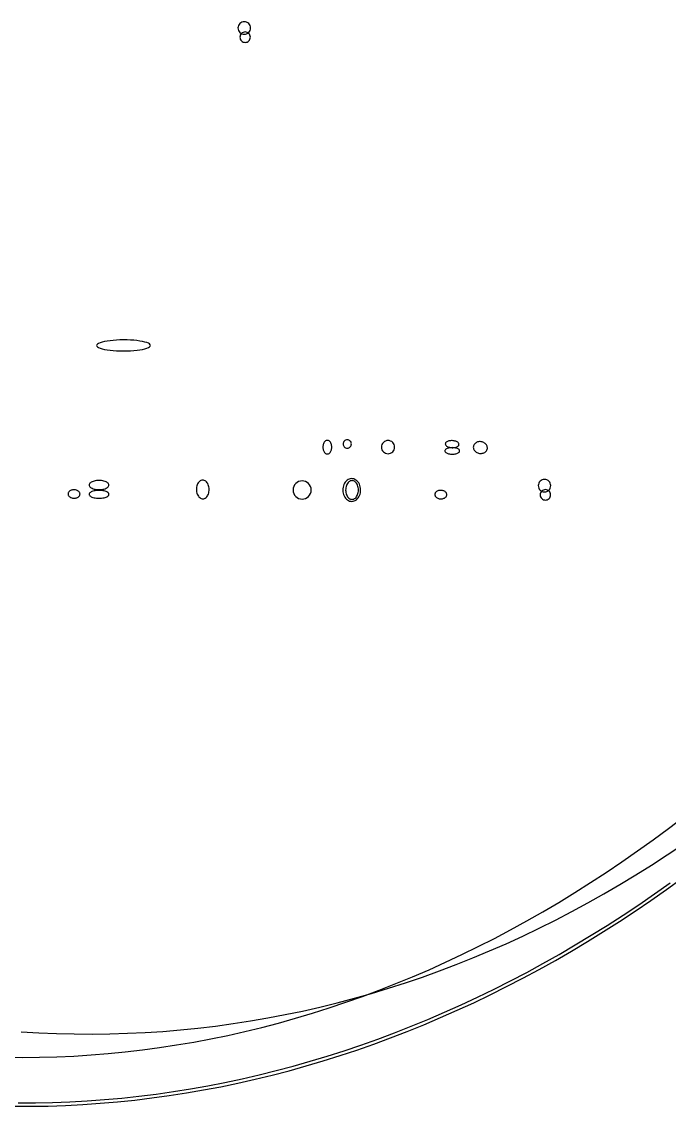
# Model space of a CAD drawing. Extents: x -1 to 217, y -22 to 302.
# Drawn here: x 107.8 to 155.2, y -22.3 to 57 of the extents above; entities that cross this region are included whole.
import ezdxf

# ---------------------------------------------------------------- set-up
doc = ezdxf.new("R2010")
doc.units = 0

msp = doc.modelspace()

# ---------------------------------------------------------------- linework, layer by layer
at = {"layer": 'CIRCLES'}
for p, q in [((123.672, 56.647), (123.663, 56.557)), ((123.663, 56.557), (123.672, 56.468)), ((123.698, 56.733), (123.672, 56.647)), ((123.672, 56.468), (123.698, 56.382)), ((123.741, 56.812), (123.698, 56.733)), ((123.698, 56.382), (123.741, 56.303)), ((123.798, 56.881), (123.741, 56.812)), ((123.867, 56.938), (123.798, 56.881)), ((123.946, 56.98), (123.867, 56.938)), ((124.032, 57.006), (123.946, 56.98)), ((124.121, 57.015), (124.032, 57.006)), ((124.211, 57.006), (124.121, 57.015)), ((124.297, 56.98), (124.211, 57.006)), ((124.376, 56.938), (124.297, 56.98)), ((124.445, 56.881), (124.376, 56.938)), ((124.502, 56.812), (124.445, 56.881)), ((124.544, 56.733), (124.502, 56.812)), ((124.502, 56.303), (124.544, 56.382)), ((124.57, 56.647), (124.544, 56.733)), ((124.544, 56.382), (124.57, 56.468)), ((124.579, 56.557), (124.57, 56.647)), ((124.57, 56.468), (124.579, 56.557)), ((123.741, 56.303), (123.798, 56.234)), ((123.798, 56.234), (123.867, 56.177)), ((123.811, 55.954), (123.803, 55.88)), ((123.803, 55.88), (123.811, 55.806)), ((123.832, 56.026), (123.811, 55.954)), ((123.811, 55.806), (123.832, 55.734)), ((123.868, 56.092), (123.832, 56.026)), ((123.832, 55.734), (123.868, 55.668)), ((123.867, 56.177), (123.946, 56.134)), ((123.915, 56.15), (123.868, 56.092)), ((123.868, 55.668), (123.915, 55.61)), ((123.973, 56.197), (123.915, 56.15)), ((123.915, 55.61), (123.973, 55.563)), ((123.946, 56.134), (124.032, 56.108)), ((124.039, 56.233), (123.973, 56.197)), ((123.973, 55.563), (124.039, 55.527)), ((124.032, 56.108), (124.121, 56.099)), ((124.11, 56.254), (124.039, 56.233)), ((124.185, 56.262), (124.11, 56.254)), ((124.121, 56.099), (124.211, 56.108)), ((124.259, 56.254), (124.185, 56.262)), ((124.211, 56.108), (124.297, 56.134)), ((124.331, 56.233), (124.259, 56.254)), ((124.297, 56.134), (124.376, 56.177)), ((124.397, 56.197), (124.331, 56.233)), ((124.331, 55.527), (124.397, 55.563)), ((124.376, 56.177), (124.445, 56.234)), ((124.455, 56.15), (124.397, 56.197)), ((124.397, 55.563), (124.455, 55.61)), ((124.445, 56.234), (124.502, 56.303)), ((124.502, 56.092), (124.455, 56.15)), ((124.455, 55.61), (124.502, 55.668)), ((124.537, 56.026), (124.502, 56.092)), ((124.502, 55.668), (124.537, 55.734)), ((124.559, 55.954), (124.537, 56.026)), ((124.537, 55.734), (124.559, 55.806)), ((124.566, 55.88), (124.559, 55.954)), ((124.559, 55.806), (124.566, 55.88)), ((124.039, 55.527), (124.11, 55.506)), ((124.11, 55.506), (124.185, 55.498)), ((124.185, 55.498), (124.259, 55.506)), ((124.259, 55.506), (124.331, 55.527)), ((131.375, 26.236), (131.357, 26.179)), ((131.403, 26.289), (131.375, 26.236)), ((131.441, 26.336), (131.403, 26.289)), ((131.487, 26.373), (131.441, 26.336)), ((131.54, 26.402), (131.487, 26.373)), ((131.597, 26.419), (131.54, 26.402)), ((131.657, 26.425), (131.597, 26.419)), ((131.716, 26.419), (131.657, 26.425)), ((131.773, 26.402), (131.716, 26.419)), ((131.826, 26.373), (131.773, 26.402)), ((131.873, 26.336), (131.826, 26.373)), ((131.91, 26.289), (131.873, 26.336)), ((131.939, 26.236), (131.91, 26.289)), ((131.956, 26.179), (131.939, 26.236)), ((134.299, 26.229), (134.239, 26.156)), ((134.372, 26.289), (134.299, 26.229)), ((134.456, 26.334), (134.372, 26.289)), ((134.547, 26.361), (134.456, 26.334)), ((134.641, 26.37), (134.547, 26.361)), ((134.736, 26.361), (134.641, 26.37)), ((134.826, 26.334), (134.736, 26.361)), ((134.91, 26.289), (134.826, 26.334)), ((134.983, 26.229), (134.91, 26.289)), ((135.043, 26.156), (134.983, 26.229)), ((131.357, 26.179), (131.351, 26.12)), ((131.351, 26.12), (131.357, 26.06)), ((131.357, 26.06), (131.375, 26.003)), ((131.375, 26.003), (131.403, 25.95)), ((131.403, 25.95), (131.441, 25.904)), ((131.441, 25.904), (131.487, 25.866)), ((131.487, 25.866), (131.54, 25.838)), ((131.54, 25.838), (131.597, 25.82)), ((131.597, 25.82), (131.657, 25.814)), ((131.657, 25.814), (131.716, 25.82)), ((131.716, 25.82), (131.773, 25.838)), ((131.773, 25.838), (131.826, 25.866)), ((131.826, 25.866), (131.873, 25.904)), ((131.873, 25.904), (131.91, 25.95)), ((131.91, 25.95), (131.939, 26.003)), ((131.939, 26.003), (131.956, 26.06)), ((131.962, 26.12), (131.956, 26.179)), ((131.956, 26.06), (131.962, 26.12)), ((134.167, 25.981), (134.158, 25.887)), ((134.158, 25.887), (134.167, 25.792)), ((134.194, 26.072), (134.167, 25.981)), ((134.167, 25.792), (134.194, 25.702)), ((134.239, 26.156), (134.194, 26.072)), ((134.194, 25.702), (134.239, 25.618)), ((134.239, 25.618), (134.299, 25.545)), ((134.299, 25.545), (134.372, 25.485)), ((134.372, 25.485), (134.456, 25.44)), ((134.456, 25.44), (134.547, 25.413)), ((134.547, 25.413), (134.641, 25.403)), ((134.641, 25.403), (134.736, 25.413)), ((134.736, 25.413), (134.826, 25.44)), ((134.826, 25.44), (134.91, 25.485)), ((134.91, 25.485), (134.983, 25.545)), ((134.983, 25.545), (135.043, 25.618)), ((135.088, 26.072), (135.043, 26.156)), ((135.043, 25.618), (135.088, 25.702)), ((135.115, 25.981), (135.088, 26.072)), ((135.088, 25.702), (135.115, 25.792)), ((135.125, 25.887), (135.115, 25.981)), ((135.115, 25.792), (135.125, 25.887)), ((127.802, 23.123), (127.741, 23.008)), ((127.885, 23.224), (127.802, 23.123)), ((127.986, 23.307), (127.885, 23.224)), ((128.1, 23.368), (127.986, 23.307)), ((128.225, 23.406), (128.1, 23.368)), ((128.355, 23.418), (128.225, 23.406)), ((128.484, 23.406), (128.355, 23.418)), ((128.609, 23.368), (128.484, 23.406)), ((128.724, 23.307), (128.609, 23.368)), ((128.824, 23.224), (128.724, 23.307)), ((128.907, 23.123), (128.824, 23.224)), ((128.968, 23.008), (128.907, 23.123)), ((145.643, 23.161), (145.634, 23.072)), ((145.634, 23.072), (145.643, 22.982)), ((145.669, 23.247), (145.643, 23.161)), ((145.712, 23.326), (145.669, 23.247)), ((145.769, 23.395), (145.712, 23.326)), ((145.838, 23.452), (145.769, 23.395)), ((145.917, 23.495), (145.838, 23.452)), ((146.003, 23.521), (145.917, 23.495)), ((146.092, 23.53), (146.003, 23.521)), ((146.182, 23.521), (146.092, 23.53)), ((146.268, 23.495), (146.182, 23.521)), ((146.347, 23.452), (146.268, 23.495)), ((146.416, 23.395), (146.347, 23.452)), ((146.473, 23.326), (146.416, 23.395)), ((146.515, 23.247), (146.473, 23.326)), ((146.541, 23.161), (146.515, 23.247)), ((146.55, 23.072), (146.541, 23.161)), ((146.541, 22.982), (146.55, 23.072)), ((127.703, 22.884), (127.69, 22.754)), ((127.69, 22.754), (127.703, 22.625)), ((127.741, 23.008), (127.703, 22.884)), ((127.703, 22.625), (127.741, 22.5)), ((127.741, 22.5), (127.802, 22.385)), ((127.802, 22.385), (127.885, 22.284)), ((127.885, 22.284), (127.986, 22.202)), ((128.724, 22.202), (128.824, 22.284)), ((128.824, 22.284), (128.907, 22.385)), ((128.907, 22.385), (128.968, 22.5)), ((129.006, 22.884), (128.968, 23.008)), ((128.968, 22.5), (129.006, 22.625)), ((129.019, 22.754), (129.006, 22.884)), ((129.006, 22.625), (129.019, 22.754)), ((145.643, 22.982), (145.669, 22.896)), ((145.669, 22.896), (145.712, 22.817)), ((145.712, 22.817), (145.769, 22.748)), ((145.769, 22.748), (145.838, 22.691)), ((145.782, 22.469), (145.774, 22.394)), ((145.774, 22.394), (145.782, 22.32)), ((145.803, 22.54), (145.782, 22.469)), ((145.782, 22.32), (145.803, 22.248)), ((145.839, 22.606), (145.803, 22.54)), ((145.803, 22.248), (145.839, 22.182)), ((145.838, 22.691), (145.917, 22.649)), ((145.886, 22.664), (145.839, 22.606)), ((145.944, 22.712), (145.886, 22.664)), ((145.917, 22.649), (146.003, 22.623)), ((146.01, 22.747), (145.944, 22.712)), ((146.003, 22.623), (146.092, 22.614)), ((146.081, 22.769), (146.01, 22.747)), ((146.156, 22.776), (146.081, 22.769)), ((146.092, 22.614), (146.182, 22.623)), ((146.23, 22.769), (146.156, 22.776)), ((146.182, 22.623), (146.268, 22.649)), ((146.302, 22.747), (146.23, 22.769)), ((146.268, 22.649), (146.347, 22.691)), ((146.368, 22.712), (146.302, 22.747)), ((146.347, 22.691), (146.416, 22.748)), ((146.426, 22.664), (146.368, 22.712)), ((146.416, 22.748), (146.473, 22.817)), ((146.473, 22.606), (146.426, 22.664)), ((146.473, 22.817), (146.515, 22.896)), ((146.508, 22.54), (146.473, 22.606)), ((146.473, 22.182), (146.508, 22.248)), ((146.53, 22.469), (146.508, 22.54)), ((146.508, 22.248), (146.53, 22.32)), ((146.515, 22.896), (146.541, 22.982)), ((146.537, 22.394), (146.53, 22.469)), ((146.53, 22.32), (146.537, 22.394)), ((127.986, 22.202), (128.1, 22.14)), ((128.1, 22.14), (128.225, 22.103)), ((128.225, 22.103), (128.355, 22.09)), ((128.355, 22.09), (128.484, 22.103)), ((128.484, 22.103), (128.609, 22.14)), ((128.609, 22.14), (128.724, 22.202)), ((145.839, 22.182), (145.886, 22.125)), ((145.886, 22.125), (145.944, 22.077)), ((145.944, 22.077), (146.01, 22.042)), ((146.01, 22.042), (146.081, 22.02)), ((146.081, 22.02), (146.156, 22.013)), ((146.156, 22.013), (146.23, 22.02)), ((146.23, 22.02), (146.302, 22.042)), ((146.302, 22.042), (146.368, 22.077)), ((146.368, 22.077), (146.426, 22.125)), ((146.426, 22.125), (146.473, 22.182))]:
    msp.add_line(p, q, dxfattribs=at)
at = {"layer": 'ELLIPSES'}
for p, q in [((113.328, 33.376), (113.312, 33.324)), ((113.379, 33.428), (113.328, 33.376)), ((113.462, 33.479), (113.379, 33.428)), ((113.576, 33.526), (113.462, 33.479)), ((113.719, 33.571), (113.576, 33.526)), ((113.889, 33.611), (113.719, 33.571)), ((114.083, 33.646), (113.889, 33.611)), ((114.298, 33.676), (114.083, 33.646)), ((114.53, 33.7), (114.298, 33.676)), ((114.774, 33.717), (114.53, 33.7)), ((115.027, 33.728), (114.774, 33.717)), ((115.285, 33.732), (115.027, 33.728)), ((115.543, 33.729), (115.285, 33.732)), ((115.796, 33.719), (115.543, 33.729)), ((116.041, 33.702), (115.796, 33.719)), ((116.272, 33.679), (116.041, 33.702)), ((116.487, 33.65), (116.272, 33.679)), ((116.681, 33.616), (116.487, 33.65)), ((116.852, 33.576), (116.681, 33.616)), ((116.995, 33.532), (116.852, 33.576)), ((117.11, 33.485), (116.995, 33.532)), ((117.193, 33.435), (117.11, 33.485)), ((117.243, 33.383), (117.193, 33.435)), ((117.26, 33.33), (117.243, 33.383)), ((117.243, 33.277), (117.26, 33.33)), ((113.312, 33.324), (113.329, 33.271)), ((113.329, 33.271), (113.379, 33.219)), ((113.379, 33.219), (113.462, 33.169)), ((113.462, 33.169), (113.576, 33.121)), ((113.576, 33.121), (113.72, 33.078)), ((113.72, 33.078), (113.89, 33.038)), ((113.89, 33.038), (114.084, 33.004)), ((114.084, 33.004), (114.299, 32.974)), ((114.299, 32.974), (114.531, 32.951)), ((114.531, 32.951), (114.775, 32.935)), ((114.775, 32.935), (115.029, 32.925)), ((115.029, 32.925), (115.286, 32.922)), ((115.286, 32.922), (115.544, 32.926)), ((115.544, 32.926), (115.797, 32.937)), ((115.797, 32.937), (116.042, 32.954)), ((116.042, 32.954), (116.274, 32.978)), ((116.274, 32.978), (116.488, 33.008)), ((116.488, 33.008), (116.682, 33.043)), ((116.682, 33.043), (116.853, 33.083)), ((116.853, 33.083), (116.996, 33.127)), ((116.996, 33.127), (117.11, 33.175)), ((117.11, 33.175), (117.193, 33.225)), ((117.193, 33.225), (117.243, 33.277)), ((129.94, 26.19), (129.916, 26.136)), ((129.968, 26.239), (129.94, 26.19)), ((130, 26.281), (129.968, 26.239)), ((130.036, 26.318), (130, 26.281)), ((130.074, 26.346), (130.036, 26.318)), ((130.115, 26.367), (130.074, 26.346)), ((130.157, 26.38), (130.115, 26.367)), ((130.199, 26.384), (130.157, 26.38)), ((130.242, 26.38), (130.199, 26.384)), ((130.284, 26.367), (130.242, 26.38)), ((130.325, 26.346), (130.284, 26.367)), ((130.363, 26.318), (130.325, 26.346)), ((130.399, 26.281), (130.363, 26.318)), ((130.431, 26.239), (130.399, 26.281)), ((130.459, 26.19), (130.431, 26.239)), ((130.483, 26.136), (130.459, 26.19)), ((138.853, 26.191), (138.839, 26.159)), ((138.875, 26.222), (138.853, 26.191)), ((138.905, 26.251), (138.875, 26.222)), ((138.943, 26.278), (138.905, 26.251)), ((138.987, 26.301), (138.943, 26.278)), ((139.037, 26.321), (138.987, 26.301)), ((139.092, 26.338), (139.037, 26.321)), ((139.152, 26.35), (139.092, 26.338)), ((139.214, 26.359), (139.152, 26.35)), ((139.278, 26.362), (139.214, 26.359)), ((139.344, 26.362), (139.278, 26.362)), ((139.409, 26.357), (139.344, 26.362)), ((139.473, 26.348), (139.409, 26.357)), ((139.535, 26.335), (139.473, 26.348)), ((139.593, 26.317), (139.535, 26.335)), ((139.646, 26.296), (139.593, 26.317)), ((139.695, 26.272), (139.646, 26.296)), ((139.737, 26.245), (139.695, 26.272)), ((139.772, 26.216), (139.737, 26.245)), ((139.8, 26.184), (139.772, 26.216)), ((141.08, 26.211), (141.03, 26.176)), ((141.136, 26.24), (141.08, 26.211)), ((141.196, 26.263), (141.136, 26.24)), ((141.259, 26.279), (141.196, 26.263)), ((141.325, 26.288), (141.259, 26.279)), ((141.392, 26.289), (141.325, 26.288)), ((141.46, 26.283), (141.392, 26.289)), ((141.526, 26.269), (141.46, 26.283)), ((141.59, 26.249), (141.526, 26.269)), ((141.65, 26.221), (141.59, 26.249)), ((141.707, 26.188), (141.65, 26.221)), ((141.758, 26.149), (141.707, 26.188)), ((129.875, 25.952), (129.872, 25.887)), ((129.872, 25.887), (129.875, 25.822)), ((129.883, 26.016), (129.875, 25.952)), ((129.875, 25.822), (129.883, 25.758)), ((129.897, 26.077), (129.883, 26.016)), ((129.883, 25.758), (129.897, 25.696)), ((129.916, 26.136), (129.897, 26.077)), ((129.897, 25.696), (129.916, 25.638)), ((129.916, 25.638), (129.94, 25.584)), ((129.94, 25.584), (129.968, 25.535)), ((129.968, 25.535), (130, 25.492)), ((130, 25.492), (130.036, 25.456)), ((130.036, 25.456), (130.074, 25.427)), ((130.074, 25.427), (130.115, 25.406)), ((130.115, 25.406), (130.157, 25.394)), ((130.242, 25.394), (130.284, 25.406)), ((130.284, 25.406), (130.325, 25.427)), ((130.325, 25.427), (130.363, 25.456)), ((130.363, 25.456), (130.399, 25.492)), ((130.399, 25.492), (130.431, 25.535)), ((130.431, 25.535), (130.459, 25.584)), ((130.459, 25.584), (130.483, 25.638)), ((130.502, 26.077), (130.483, 26.136)), ((130.483, 25.638), (130.502, 25.696)), ((130.516, 26.016), (130.502, 26.077)), ((130.502, 25.696), (130.516, 25.758)), ((130.524, 25.952), (130.516, 26.016)), ((130.516, 25.758), (130.524, 25.822)), ((130.527, 25.887), (130.524, 25.952)), ((130.524, 25.822), (130.527, 25.887)), ((138.808, 25.643), (138.803, 25.612)), ((138.803, 25.612), (138.808, 25.581)), ((138.821, 25.673), (138.808, 25.643)), ((138.808, 25.581), (138.821, 25.55)), ((138.844, 25.703), (138.821, 25.673)), ((138.821, 25.55), (138.844, 25.52)), ((138.839, 26.159), (138.833, 26.126)), ((138.833, 26.126), (138.836, 26.092)), ((138.836, 26.092), (138.847, 26.059)), ((138.875, 25.731), (138.844, 25.703)), ((138.844, 25.52), (138.875, 25.492)), ((138.847, 26.059), (138.867, 26.026)), ((138.867, 26.026), (138.895, 25.995)), ((138.914, 25.757), (138.875, 25.731)), ((138.875, 25.492), (138.914, 25.466)), ((138.895, 25.995), (138.93, 25.965)), ((138.96, 25.78), (138.914, 25.757)), ((138.914, 25.466), (138.96, 25.443)), ((138.93, 25.965), (138.972, 25.938)), ((139.013, 25.801), (138.96, 25.78)), ((138.96, 25.443), (139.013, 25.422)), ((138.972, 25.938), (139.02, 25.914)), ((139.072, 25.818), (139.013, 25.801)), ((139.013, 25.422), (139.072, 25.405)), ((139.02, 25.914), (139.074, 25.893)), ((139.135, 25.832), (139.072, 25.818)), ((139.072, 25.405), (139.135, 25.391)), ((139.074, 25.893), (139.132, 25.876)), ((139.132, 25.876), (139.194, 25.862)), ((139.201, 25.842), (139.135, 25.832)), ((139.194, 25.862), (139.258, 25.853)), ((139.27, 25.848), (139.201, 25.842)), ((139.258, 25.853), (139.323, 25.848)), ((139.34, 25.85), (139.27, 25.848)), ((139.323, 25.848), (139.388, 25.848)), ((139.41, 25.848), (139.34, 25.85)), ((139.388, 25.848), (139.453, 25.852)), ((139.479, 25.842), (139.41, 25.848)), ((139.453, 25.852), (139.515, 25.86)), ((139.546, 25.832), (139.479, 25.842)), ((139.515, 25.86), (139.574, 25.872)), ((139.609, 25.818), (139.546, 25.832)), ((139.546, 25.391), (139.609, 25.405)), ((139.574, 25.872), (139.63, 25.889)), ((139.667, 25.801), (139.609, 25.818)), ((139.609, 25.405), (139.667, 25.422)), ((139.63, 25.889), (139.68, 25.909)), ((139.72, 25.78), (139.667, 25.801)), ((139.667, 25.422), (139.72, 25.443)), ((139.68, 25.909), (139.724, 25.932)), ((139.766, 25.757), (139.72, 25.78)), ((139.72, 25.443), (139.766, 25.466)), ((139.724, 25.932), (139.761, 25.959)), ((139.761, 25.959), (139.792, 25.988)), ((139.805, 25.731), (139.766, 25.757)), ((139.766, 25.466), (139.805, 25.492)), ((139.792, 25.988), (139.814, 26.019)), ((139.819, 26.152), (139.8, 26.184)), ((139.836, 25.703), (139.805, 25.731)), ((139.805, 25.492), (139.836, 25.52)), ((139.814, 26.019), (139.828, 26.051)), ((139.831, 26.118), (139.819, 26.152)), ((139.828, 26.051), (139.834, 26.085)), ((139.834, 26.085), (139.831, 26.118)), ((139.859, 25.673), (139.836, 25.703)), ((139.836, 25.52), (139.859, 25.55)), ((139.873, 25.643), (139.859, 25.673)), ((139.859, 25.55), (139.873, 25.581)), ((139.877, 25.612), (139.873, 25.643)), ((139.873, 25.581), (139.877, 25.612)), ((140.886, 25.933), (140.882, 25.876)), ((140.882, 25.876), (140.887, 25.82)), ((140.899, 25.987), (140.886, 25.933)), ((140.887, 25.82), (140.901, 25.764)), ((140.92, 26.04), (140.899, 25.987)), ((140.901, 25.764), (140.923, 25.71)), ((140.949, 26.089), (140.92, 26.04)), ((140.923, 25.71), (140.954, 25.658)), ((140.986, 26.135), (140.949, 26.089)), ((140.954, 25.658), (140.992, 25.61)), ((141.03, 26.176), (140.986, 26.135)), ((140.992, 25.61), (141.037, 25.566)), ((141.037, 25.566), (141.088, 25.527)), ((141.088, 25.527), (141.144, 25.493)), ((141.144, 25.493), (141.205, 25.466)), ((141.205, 25.466), (141.269, 25.446)), ((141.269, 25.446), (141.335, 25.432)), ((141.335, 25.432), (141.402, 25.426)), ((141.402, 25.426), (141.469, 25.427)), ((141.469, 25.427), (141.535, 25.436)), ((141.535, 25.436), (141.599, 25.452)), ((141.599, 25.452), (141.659, 25.474)), ((141.659, 25.474), (141.714, 25.504)), ((141.714, 25.504), (141.765, 25.539)), ((141.803, 26.105), (141.758, 26.149)), ((141.765, 25.539), (141.809, 25.58)), ((141.841, 26.057), (141.803, 26.105)), ((141.809, 25.58), (141.845, 25.625)), ((141.871, 26.005), (141.841, 26.057)), ((141.845, 25.625), (141.875, 25.675)), ((141.893, 25.951), (141.871, 26.005)), ((141.875, 25.675), (141.896, 25.727)), ((141.907, 25.895), (141.893, 25.951)), ((141.896, 25.727), (141.908, 25.782)), ((141.912, 25.838), (141.907, 25.895)), ((141.908, 25.782), (141.912, 25.838)), ((130.157, 25.394), (130.199, 25.389)), ((130.199, 25.389), (130.242, 25.394)), ((139.135, 25.391), (139.201, 25.381)), ((139.201, 25.381), (139.27, 25.375)), ((139.27, 25.375), (139.34, 25.373)), ((139.34, 25.373), (139.41, 25.375)), ((139.41, 25.375), (139.479, 25.381)), ((139.479, 25.381), (139.546, 25.391)), ((112.781, 23.158), (112.775, 23.114)), ((112.775, 23.114), (112.781, 23.07)), ((112.8, 23.201), (112.781, 23.158)), ((112.781, 23.07), (112.8, 23.027)), ((112.83, 23.242), (112.8, 23.201)), ((112.8, 23.027), (112.83, 22.986)), ((112.872, 23.282), (112.83, 23.242)), ((112.924, 23.318), (112.872, 23.282)), ((112.986, 23.351), (112.924, 23.318)), ((113.057, 23.38), (112.986, 23.351)), ((113.135, 23.405), (113.057, 23.38)), ((113.22, 23.424), (113.135, 23.405)), ((113.309, 23.438), (113.22, 23.424)), ((113.402, 23.447), (113.309, 23.438)), ((113.496, 23.449), (113.402, 23.447)), ((113.59, 23.447), (113.496, 23.449)), ((113.682, 23.438), (113.59, 23.447)), ((113.771, 23.424), (113.682, 23.438)), ((113.856, 23.405), (113.771, 23.424)), ((113.934, 23.38), (113.856, 23.405)), ((114.005, 23.351), (113.934, 23.38)), ((114.067, 23.318), (114.005, 23.351)), ((114.12, 23.282), (114.067, 23.318)), ((114.161, 23.242), (114.12, 23.282)), ((114.192, 23.201), (114.161, 23.242)), ((114.161, 22.986), (114.192, 23.027)), ((114.21, 23.158), (114.192, 23.201)), ((114.192, 23.027), (114.21, 23.07)), ((114.216, 23.114), (114.21, 23.158)), ((114.21, 23.07), (114.216, 23.114)), ((120.65, 23.049), (120.632, 22.964)), ((120.676, 23.13), (120.65, 23.049)), ((120.709, 23.205), (120.676, 23.13)), ((120.749, 23.273), (120.709, 23.205)), ((120.794, 23.332), (120.749, 23.273)), ((120.844, 23.383), (120.794, 23.332)), ((120.898, 23.423), (120.844, 23.383)), ((120.955, 23.453), (120.898, 23.423)), ((121.015, 23.471), (120.955, 23.453)), ((121.076, 23.478), (121.015, 23.471)), ((121.137, 23.473), (121.076, 23.478)), ((121.197, 23.456), (121.137, 23.473)), ((121.256, 23.428), (121.197, 23.456)), ((121.311, 23.39), (121.256, 23.428)), ((121.362, 23.34), (121.311, 23.39)), ((121.409, 23.282), (121.362, 23.34)), ((121.451, 23.215), (121.409, 23.282)), ((121.485, 23.141), (121.451, 23.215)), ((121.514, 23.061), (121.485, 23.141)), ((121.534, 22.976), (121.514, 23.061)), ((131.373, 23.058), (131.348, 22.954)), ((131.409, 23.156), (131.373, 23.058)), ((131.455, 23.248), (131.409, 23.156)), ((131.51, 23.331), (131.455, 23.248)), ((131.573, 23.404), (131.51, 23.331)), ((131.598, 23.087), (131.572, 23.006)), ((131.643, 23.466), (131.573, 23.404)), ((131.631, 23.162), (131.598, 23.087)), ((131.671, 23.23), (131.631, 23.162)), ((131.719, 23.515), (131.643, 23.466)), ((131.716, 23.29), (131.671, 23.23)), ((131.766, 23.341), (131.716, 23.29)), ((131.799, 23.552), (131.719, 23.515)), ((131.82, 23.381), (131.766, 23.341)), ((131.883, 23.574), (131.799, 23.552)), ((131.877, 23.411), (131.82, 23.381)), ((131.937, 23.429), (131.877, 23.411)), ((131.968, 23.583), (131.883, 23.574)), ((131.998, 23.436), (131.937, 23.429)), ((132.053, 23.578), (131.968, 23.583)), ((132.059, 23.431), (131.998, 23.436)), ((132.138, 23.558), (132.053, 23.578)), ((132.119, 23.414), (132.059, 23.431)), ((132.178, 23.386), (132.119, 23.414)), ((132.219, 23.524), (132.138, 23.558)), ((132.233, 23.347), (132.178, 23.386)), ((132.297, 23.478), (132.219, 23.524)), ((132.284, 23.298), (132.233, 23.347)), ((132.331, 23.24), (132.284, 23.298)), ((132.369, 23.418), (132.297, 23.478)), ((132.373, 23.173), (132.331, 23.24)), ((132.435, 23.348), (132.369, 23.418)), ((132.407, 23.099), (132.373, 23.173)), ((132.436, 23.019), (132.407, 23.099)), ((132.493, 23.267), (132.435, 23.348)), ((132.456, 22.934), (132.436, 23.019)), ((132.542, 23.177), (132.493, 23.267)), ((132.581, 23.08), (132.542, 23.177)), ((132.611, 22.977), (132.581, 23.08)), ((111.23, 22.502), (111.225, 22.462)), ((111.225, 22.462), (111.229, 22.421)), ((111.229, 22.421), (111.239, 22.381)), ((111.241, 22.542), (111.23, 22.502)), ((111.239, 22.381), (111.257, 22.343)), ((111.26, 22.58), (111.241, 22.542)), ((111.257, 22.343), (111.282, 22.306)), ((111.286, 22.616), (111.26, 22.58)), ((111.282, 22.306), (111.314, 22.272)), ((111.318, 22.65), (111.286, 22.616)), ((111.314, 22.272), (111.352, 22.241)), ((111.357, 22.68), (111.318, 22.65)), ((111.352, 22.241), (111.395, 22.214)), ((111.4, 22.706), (111.357, 22.68)), ((111.449, 22.728), (111.4, 22.706)), ((111.5, 22.745), (111.449, 22.728)), ((111.555, 22.758), (111.5, 22.745)), ((111.612, 22.765), (111.555, 22.758)), ((111.669, 22.767), (111.612, 22.765)), ((111.726, 22.764), (111.669, 22.767)), ((111.783, 22.755), (111.726, 22.764)), ((111.837, 22.741), (111.783, 22.755)), ((111.889, 22.723), (111.837, 22.741)), ((111.936, 22.7), (111.889, 22.723)), ((111.93, 22.207), (111.974, 22.234)), ((111.979, 22.672), (111.936, 22.7)), ((111.974, 22.234), (112.012, 22.264)), ((112.017, 22.641), (111.979, 22.672)), ((112.012, 22.264), (112.045, 22.297)), ((112.048, 22.607), (112.017, 22.641)), ((112.045, 22.297), (112.07, 22.333)), ((112.073, 22.571), (112.048, 22.607)), ((112.07, 22.333), (112.089, 22.371)), ((112.091, 22.532), (112.073, 22.571)), ((112.089, 22.371), (112.101, 22.411)), ((112.102, 22.492), (112.091, 22.532)), ((112.101, 22.411), (112.105, 22.451)), ((112.105, 22.451), (112.102, 22.492)), ((112.773, 22.474), (112.767, 22.437)), ((112.767, 22.437), (112.773, 22.399)), ((112.792, 22.511), (112.773, 22.474)), ((112.773, 22.399), (112.792, 22.363)), ((112.822, 22.546), (112.792, 22.511)), ((112.792, 22.363), (112.822, 22.327)), ((112.864, 22.58), (112.822, 22.546)), ((112.822, 22.327), (112.864, 22.294)), ((112.83, 22.986), (112.872, 22.946)), ((112.917, 22.611), (112.864, 22.58)), ((112.864, 22.294), (112.917, 22.263)), ((112.872, 22.946), (112.924, 22.91)), ((112.98, 22.639), (112.917, 22.611)), ((112.917, 22.263), (112.98, 22.235)), ((112.924, 22.91), (112.986, 22.877)), ((113.052, 22.663), (112.98, 22.639)), ((112.98, 22.235), (113.052, 22.21)), ((112.986, 22.877), (113.057, 22.848)), ((113.131, 22.684), (113.052, 22.663)), ((113.057, 22.848), (113.135, 22.823)), ((113.217, 22.701), (113.131, 22.684)), ((113.135, 22.823), (113.22, 22.804)), ((113.307, 22.713), (113.217, 22.701)), ((113.22, 22.804), (113.309, 22.79)), ((113.401, 22.72), (113.307, 22.713)), ((113.309, 22.79), (113.402, 22.781)), ((113.496, 22.723), (113.401, 22.72)), ((113.402, 22.781), (113.496, 22.779)), ((113.496, 22.779), (113.59, 22.781)), ((113.591, 22.72), (113.496, 22.723)), ((113.59, 22.781), (113.682, 22.79)), ((113.684, 22.713), (113.591, 22.72)), ((113.682, 22.79), (113.771, 22.804)), ((113.775, 22.701), (113.684, 22.713)), ((113.771, 22.804), (113.856, 22.823)), ((113.86, 22.684), (113.775, 22.701)), ((113.856, 22.823), (113.934, 22.848)), ((113.939, 22.663), (113.86, 22.684)), ((113.934, 22.848), (114.005, 22.877)), ((114.011, 22.639), (113.939, 22.663)), ((113.939, 22.21), (114.011, 22.235)), ((114.005, 22.877), (114.067, 22.91)), ((114.074, 22.611), (114.011, 22.639)), ((114.011, 22.235), (114.074, 22.263)), ((114.067, 22.91), (114.12, 22.946)), ((114.127, 22.58), (114.074, 22.611)), ((114.074, 22.263), (114.127, 22.294)), ((114.12, 22.946), (114.161, 22.986)), ((114.169, 22.546), (114.127, 22.58)), ((114.127, 22.294), (114.169, 22.327)), ((114.2, 22.511), (114.169, 22.546)), ((114.169, 22.327), (114.2, 22.363)), ((114.218, 22.474), (114.2, 22.511)), ((114.2, 22.363), (114.218, 22.399)), ((114.224, 22.437), (114.218, 22.474)), ((114.218, 22.399), (114.224, 22.437)), ((120.621, 22.875), (120.618, 22.786)), ((120.618, 22.786), (120.624, 22.696)), ((120.632, 22.964), (120.621, 22.875)), ((120.624, 22.696), (120.637, 22.609)), ((120.637, 22.609), (120.658, 22.524)), ((120.658, 22.524), (120.686, 22.444)), ((120.686, 22.444), (120.721, 22.37)), ((120.721, 22.37), (120.762, 22.303)), ((120.762, 22.303), (120.809, 22.244)), ((120.809, 22.244), (120.86, 22.195)), ((121.328, 22.202), (121.378, 22.252)), ((121.378, 22.252), (121.423, 22.312)), ((121.423, 22.312), (121.462, 22.38)), ((121.462, 22.38), (121.495, 22.455)), ((121.495, 22.455), (121.521, 22.536)), ((121.521, 22.536), (121.539, 22.621)), ((121.548, 22.888), (121.534, 22.976)), ((121.539, 22.621), (121.55, 22.709)), ((121.553, 22.799), (121.548, 22.888)), ((121.55, 22.709), (121.553, 22.799)), ((131.333, 22.847), (131.33, 22.738)), ((131.33, 22.738), (131.337, 22.629)), ((131.348, 22.954), (131.333, 22.847)), ((131.337, 22.629), (131.356, 22.523)), ((131.356, 22.523), (131.385, 22.42)), ((131.385, 22.42), (131.425, 22.323)), ((131.425, 22.323), (131.474, 22.233)), ((131.474, 22.233), (131.532, 22.152)), ((131.543, 22.833), (131.54, 22.744)), ((131.54, 22.744), (131.546, 22.654)), ((131.554, 22.921), (131.543, 22.833)), ((131.546, 22.654), (131.559, 22.566)), ((131.572, 23.006), (131.554, 22.921)), ((131.559, 22.566), (131.58, 22.482)), ((131.58, 22.482), (131.608, 22.402)), ((131.608, 22.402), (131.643, 22.327)), ((131.643, 22.327), (131.684, 22.261)), ((131.684, 22.261), (131.731, 22.202)), ((132.3, 22.21), (132.345, 22.27)), ((132.345, 22.27), (132.384, 22.338)), ((132.384, 22.338), (132.417, 22.413)), ((132.417, 22.413), (132.443, 22.494)), ((132.443, 22.494), (132.461, 22.579)), ((132.47, 22.846), (132.456, 22.934)), ((132.456, 22.169), (132.511, 22.252)), ((132.461, 22.579), (132.472, 22.667)), ((132.475, 22.757), (132.47, 22.846)), ((132.472, 22.667), (132.475, 22.757)), ((132.511, 22.252), (132.557, 22.344)), ((132.557, 22.344), (132.593, 22.442)), ((132.593, 22.442), (132.619, 22.546)), ((132.629, 22.871), (132.611, 22.977)), ((132.619, 22.546), (132.633, 22.653)), ((132.637, 22.762), (132.629, 22.871)), ((132.633, 22.653), (132.637, 22.762)), ((138.069, 22.46), (138.065, 22.42)), ((138.065, 22.42), (138.068, 22.379)), ((138.068, 22.379), (138.079, 22.339)), ((138.081, 22.5), (138.069, 22.46)), ((138.079, 22.339), (138.097, 22.301)), ((138.1, 22.538), (138.081, 22.5)), ((138.097, 22.301), (138.122, 22.264)), ((138.125, 22.574), (138.1, 22.538)), ((138.122, 22.264), (138.153, 22.23)), ((138.158, 22.607), (138.125, 22.574)), ((138.153, 22.23), (138.191, 22.199)), ((138.196, 22.637), (138.158, 22.607)), ((138.24, 22.664), (138.196, 22.637)), ((138.288, 22.686), (138.24, 22.664)), ((138.34, 22.703), (138.288, 22.686)), ((138.394, 22.715), (138.34, 22.703)), ((138.451, 22.723), (138.394, 22.715)), ((138.508, 22.725), (138.451, 22.723)), ((138.566, 22.721), (138.508, 22.725)), ((138.622, 22.713), (138.566, 22.721)), ((138.677, 22.699), (138.622, 22.713)), ((138.728, 22.68), (138.677, 22.699)), ((138.776, 22.657), (138.728, 22.68)), ((138.818, 22.63), (138.776, 22.657)), ((138.813, 22.191), (138.852, 22.221)), ((138.856, 22.599), (138.818, 22.63)), ((138.852, 22.221), (138.884, 22.255)), ((138.888, 22.565), (138.856, 22.599)), ((138.884, 22.255), (138.91, 22.291)), ((138.913, 22.528), (138.888, 22.565)), ((138.91, 22.291), (138.929, 22.329)), ((138.931, 22.49), (138.913, 22.528)), ((138.929, 22.329), (138.94, 22.369)), ((138.941, 22.45), (138.931, 22.49)), ((138.94, 22.369), (138.945, 22.409)), ((138.945, 22.409), (138.941, 22.45)), ((111.395, 22.214), (111.442, 22.191)), ((111.442, 22.191), (111.494, 22.172)), ((111.494, 22.172), (111.548, 22.158)), ((111.548, 22.158), (111.604, 22.15)), ((111.604, 22.15), (111.662, 22.146)), ((111.662, 22.146), (111.719, 22.148)), ((111.719, 22.148), (111.776, 22.156)), ((111.776, 22.156), (111.83, 22.168)), ((111.83, 22.168), (111.882, 22.185)), ((111.882, 22.185), (111.93, 22.207)), ((113.052, 22.21), (113.131, 22.189)), ((113.131, 22.189), (113.217, 22.173)), ((113.217, 22.173), (113.307, 22.161)), ((113.307, 22.161), (113.401, 22.153)), ((113.401, 22.153), (113.496, 22.151)), ((113.496, 22.151), (113.591, 22.153)), ((113.591, 22.153), (113.684, 22.161)), ((113.684, 22.161), (113.775, 22.173)), ((113.775, 22.173), (113.86, 22.189)), ((113.86, 22.189), (113.939, 22.21)), ((120.86, 22.195), (120.916, 22.156)), ((120.916, 22.156), (120.974, 22.128)), ((120.974, 22.128), (121.034, 22.112)), ((121.034, 22.112), (121.095, 22.107)), ((121.095, 22.107), (121.156, 22.113)), ((121.156, 22.113), (121.216, 22.132)), ((121.216, 22.132), (121.273, 22.161)), ((121.273, 22.161), (121.328, 22.202)), ((131.532, 22.152), (131.597, 22.082)), ((131.597, 22.082), (131.67, 22.023)), ((131.67, 22.023), (131.747, 21.976)), ((131.731, 22.202), (131.782, 22.153)), ((131.747, 21.976), (131.829, 21.942)), ((131.782, 22.153), (131.838, 22.114)), ((131.829, 21.942), (131.913, 21.923)), ((131.838, 22.114), (131.896, 22.086)), ((131.896, 22.086), (131.956, 22.069)), ((131.913, 21.923), (131.999, 21.917)), ((131.956, 22.069), (132.017, 22.064)), ((131.999, 21.917), (132.084, 21.926)), ((132.017, 22.064), (132.078, 22.071)), ((132.078, 22.071), (132.138, 22.089)), ((132.084, 21.926), (132.167, 21.948)), ((132.138, 22.089), (132.195, 22.119)), ((132.167, 21.948), (132.248, 21.985)), ((132.195, 22.119), (132.25, 22.159)), ((132.248, 21.985), (132.323, 22.035)), ((132.25, 22.159), (132.3, 22.21)), ((132.323, 22.035), (132.393, 22.096)), ((132.393, 22.096), (132.456, 22.169)), ((138.191, 22.199), (138.234, 22.171)), ((138.234, 22.171), (138.281, 22.148)), ((138.281, 22.148), (138.333, 22.13)), ((138.333, 22.13), (138.387, 22.116)), ((138.387, 22.116), (138.444, 22.108)), ((138.444, 22.108), (138.501, 22.104)), ((138.501, 22.104), (138.558, 22.106)), ((138.558, 22.106), (138.615, 22.113)), ((138.615, 22.113), (138.67, 22.126)), ((138.67, 22.126), (138.721, 22.143)), ((138.721, 22.143), (138.77, 22.165)), ((138.77, 22.165), (138.813, 22.191)), ((155.162, -2.01), (156.282, -1.156)), ((154.035, -2.844), (155.162, -2.01)), ((152.901, -3.657), (154.035, -2.844)), ((151.76, -4.45), (152.901, -3.657)), ((153.922, -4.689), (155.069, -3.943)), ((155.069, -3.943), (156.207, -3.177)), ((150.614, -5.223), (151.76, -4.45)), ((152.768, -5.413), (153.922, -4.689)), ((149.462, -5.976), (150.614, -5.223)), ((151.607, -6.117), (152.768, -5.413)), ((148.303, -6.707), (149.462, -5.976)), ((150.439, -6.799), (151.607, -6.117)), ((154.142, -6.801), (155.284, -5.994)), ((155.026, -6.477), (156.165, -5.657)), ((147.139, -7.418), (148.303, -6.707)), ((149.263, -7.46), (150.439, -6.799)), ((152.993, -7.589), (154.142, -6.801)), ((153.881, -7.278), (155.026, -6.477)), ((145.97, -8.108), (147.139, -7.418)), ((148.081, -8.1), (149.263, -7.46)), ((151.838, -8.357), (152.993, -7.589)), ((152.729, -8.059), (153.881, -7.278)), ((144.794, -8.778), (145.97, -8.108)), ((145.697, -9.316), (146.892, -8.719)), ((146.892, -8.719), (148.081, -8.1)), ((150.677, -9.104), (151.838, -8.357)), ((151.572, -8.82), (152.729, -8.059)), ((142.429, -10.053), (143.614, -9.426)), ((143.614, -9.426), (144.794, -8.778)), ((144.496, -9.891), (145.697, -9.316)), ((149.51, -9.832), (150.677, -9.104)), ((150.409, -9.561), (151.572, -8.82)), ((141.239, -10.659), (142.429, -10.053)), ((143.288, -10.445), (144.496, -9.891)), ((148.065, -10.983), (149.24, -10.282)), ((148.338, -10.539), (149.51, -9.832)), ((149.24, -10.282), (150.409, -9.561)), ((140.044, -11.243), (141.239, -10.659)), ((140.856, -11.487), (142.075, -10.977)), ((142.075, -10.977), (143.288, -10.445)), ((146.886, -11.664), (148.065, -10.983)), ((147.16, -11.227), (148.338, -10.539)), ((137.64, -12.348), (138.844, -11.806)), ((138.844, -11.806), (140.044, -11.243)), ((139.631, -11.975), (140.856, -11.487)), ((144.789, -12.54), (145.977, -11.893)), ((145.7, -12.324), (146.886, -11.664)), ((145.977, -11.893), (147.16, -11.227)), ((136.432, -12.869), (137.64, -12.348)), ((137.166, -12.885), (138.401, -12.441)), ((138.401, -12.441), (139.631, -11.975)), ((143.596, -13.166), (144.789, -12.54)), ((144.51, -12.964), (145.7, -12.324)), ((134.004, -13.844), (135.22, -13.367)), ((134.682, -13.706), (135.927, -13.307)), ((135.22, -13.367), (136.432, -12.869)), ((135.927, -13.307), (137.166, -12.885)), ((142.398, -13.771), (143.596, -13.166)), ((143.315, -13.584), (144.51, -12.964)), ((132.179, -14.439), (133.433, -14.084)), ((132.785, -14.299), (134.004, -13.844)), ((133.433, -14.084), (134.682, -13.706)), ((140.911, -14.761), (142.115, -14.183)), ((141.195, -14.356), (142.398, -13.771)), ((142.115, -14.183), (143.315, -13.584)), ((129.66, -15.082), (130.921, -14.772)), ((130.335, -15.144), (131.561, -14.733)), ((130.921, -14.772), (132.179, -14.439)), ((131.561, -14.733), (132.785, -14.299)), ((138.777, -15.463), (139.988, -14.92)), ((139.702, -15.318), (140.911, -14.761)), ((139.988, -14.92), (141.195, -14.356)), ((125.852, -15.877), (127.125, -15.635)), ((127.125, -15.635), (128.394, -15.37)), ((127.872, -15.902), (129.105, -15.534)), ((128.394, -15.37), (129.66, -15.082)), ((129.105, -15.534), (130.335, -15.144)), ((137.271, -16.371), (138.488, -15.855)), ((137.561, -15.985), (138.777, -15.463)), ((138.488, -15.855), (139.702, -15.318)), ((119.445, -16.751), (120.732, -16.622)), ((120.732, -16.622), (122.016, -16.47)), ((122.016, -16.47), (123.298, -16.295)), ((123.298, -16.295), (124.577, -16.097)), ((124.158, -16.873), (125.398, -16.571)), ((124.577, -16.097), (125.852, -15.877)), ((125.398, -16.571), (126.637, -16.248)), ((126.637, -16.248), (127.872, -15.902)), ((135.118, -16.966), (136.342, -16.486)), ((136.05, -16.866), (137.271, -16.371)), ((136.342, -16.486), (137.561, -15.985)), ((107.788, -16.891), (109.088, -16.966)), ((109.088, -16.966), (110.387, -17.019)), ((110.387, -17.019), (111.685, -17.049)), ((111.685, -17.049), (112.982, -17.056)), ((112.982, -17.056), (114.278, -17.041)), ((114.278, -17.041), (115.572, -17.002)), ((115.572, -17.002), (116.865, -16.941)), ((116.865, -16.941), (118.156, -16.858)), ((118.156, -16.858), (119.445, -16.751)), ((120.423, -17.644), (121.67, -17.409)), ((121.67, -17.409), (122.915, -17.152)), ((122.915, -17.152), (124.158, -16.873)), ((132.661, -17.862), (133.891, -17.425)), ((133.596, -17.792), (134.825, -17.339)), ((133.891, -17.425), (135.118, -16.966)), ((134.825, -17.339), (136.05, -16.866)), ((115.418, -18.36), (116.671, -18.215)), ((116.671, -18.215), (117.923, -18.047)), ((117.923, -18.047), (119.174, -17.856)), ((119.174, -17.856), (120.423, -17.644)), ((131.129, -18.634), (132.364, -18.223)), ((131.427, -18.279), (132.661, -17.862)), ((132.364, -18.223), (133.596, -17.792)), ((106.626, -18.752), (107.883, -18.763)), ((107.883, -18.763), (109.14, -18.752)), ((109.14, -18.752), (110.397, -18.719)), ((110.397, -18.719), (111.653, -18.663)), ((111.653, -18.663), (112.909, -18.584)), ((112.909, -18.584), (114.164, -18.483)), ((114.164, -18.483), (115.418, -18.36)), ((128.648, -19.39), (129.89, -19.023)), ((128.949, -19.048), (130.189, -18.674)), ((129.89, -19.023), (131.129, -18.634)), ((130.189, -18.674), (131.427, -18.279)), ((125.212, -20.04), (126.461, -19.731)), ((126.157, -20.062), (127.404, -19.737)), ((126.461, -19.731), (127.706, -19.4)), ((127.404, -19.737), (128.648, -19.39)), ((127.706, -19.4), (128.949, -19.048)), ((121.455, -20.839), (122.709, -20.595)), ((122.709, -20.595), (123.962, -20.328)), ((123.656, -20.647), (124.908, -20.365)), ((123.962, -20.328), (125.212, -20.04)), ((124.908, -20.365), (126.157, -20.062)), ((117.68, -21.444), (118.94, -21.264)), ((118.63, -21.559), (119.889, -21.363)), ((118.94, -21.264), (120.198, -21.063)), ((119.889, -21.363), (121.147, -21.146)), ((120.198, -21.063), (121.455, -20.839)), ((121.147, -21.146), (122.402, -20.907)), ((122.402, -20.907), (123.656, -20.647)), ((107.57, -22.098), (108.835, -22.092)), ((108.835, -22.092), (110.101, -22.065)), ((110.101, -22.065), (111.366, -22.016)), ((111.051, -22.277), (112.316, -22.211)), ((111.366, -22.016), (112.63, -21.945)), ((112.316, -22.211), (113.581, -22.124)), ((112.63, -21.945), (113.894, -21.852)), ((113.581, -22.124), (114.845, -22.015)), ((113.894, -21.852), (115.157, -21.738)), ((114.845, -22.015), (116.108, -21.885)), ((115.157, -21.738), (116.419, -21.602)), ((116.108, -21.885), (117.369, -21.733)), ((116.419, -21.602), (117.68, -21.444)), ((117.369, -21.733), (118.63, -21.559)), ((107.253, -22.342), (108.519, -22.342)), ((108.519, -22.342), (109.785, -22.32)), ((109.785, -22.32), (111.051, -22.277))]:
    msp.add_line(p, q, dxfattribs=at)

doc.saveas('drawing.dxf')
